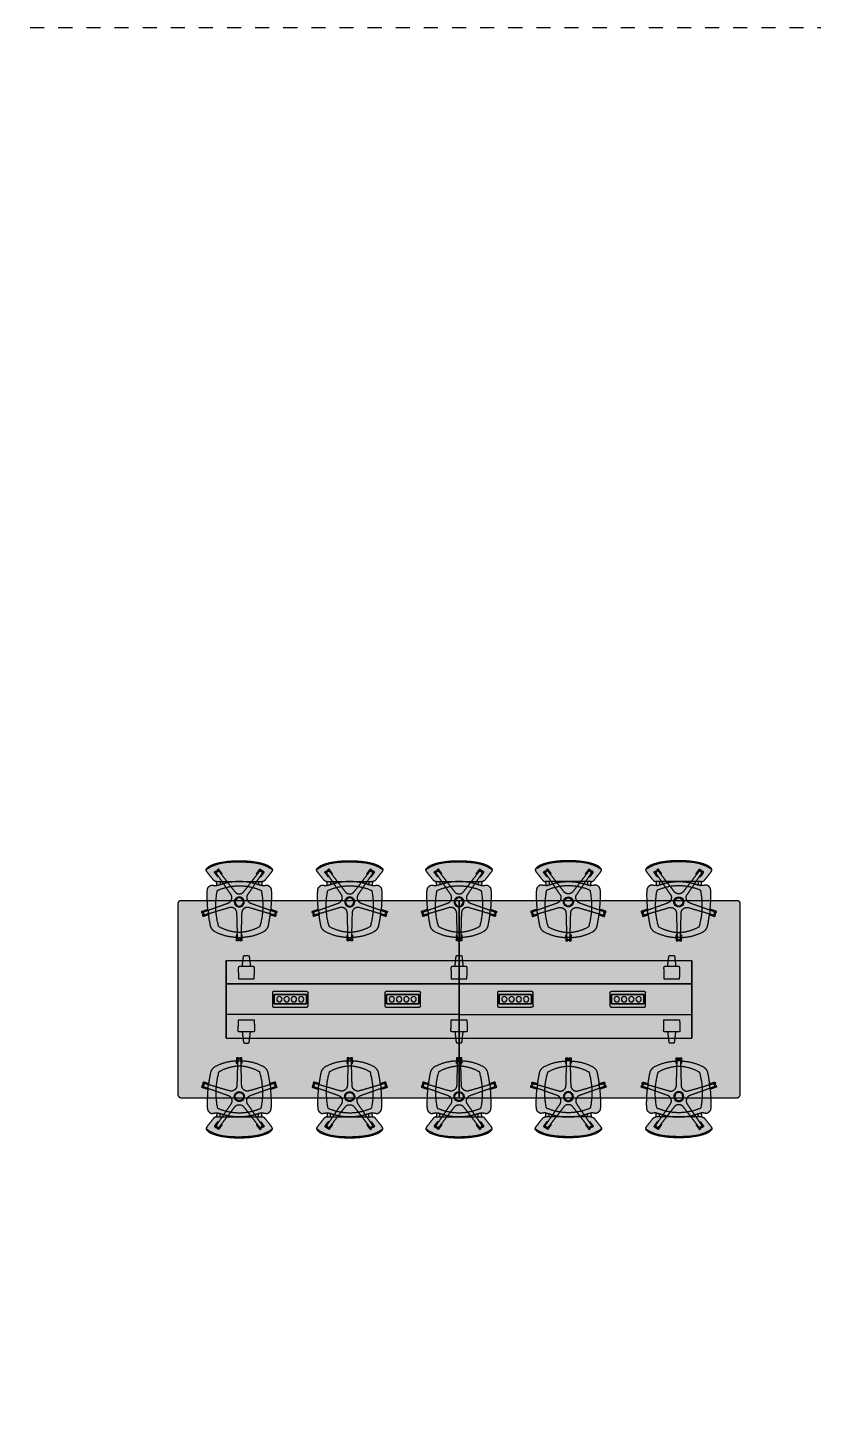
# Model space of a CAD drawing. Header units: metres. Extents: x -17 to 580, y -130 to 19.
# Drawn here: x 304.27 to 309.85, y -15.58 to -5.66 of the extents above; entities that cross this region are included whole.
import ezdxf

# ---------------------------------------------------------------- set-up
doc = ezdxf.new("R2010")
doc.units = ezdxf.units.M
for name, pattern in [('Dash Line_3', [0.002905, 0.001937, -0.000968375]), ('Style Black Lines_2', [0]), ('Style Grey Lines', [0])]:
    doc.linetypes.add(name, pattern=pattern)
for name, color, linetype, true_color in [('Furniture', 7, 'Continuous', 0x7a8bf7), ('Imported blocks', 7, 'Continuous', 0x7a8bf7), ('Page Layout', 7, 'Continuous', 0xe0e0e0)]:
    doc.layers.add(name, color=color, linetype=linetype, true_color=true_color)

# ---------------------------------------------------------------- blocks, each defined once
blk = doc.blocks.new('Aeron')
at = {"layer": 'Imported blocks', "transparency": 33554483}
h = blk.add_hatch(color=256, dxfattribs=at)
edge = h.paths.add_edge_path(flags=0)
edge.add_spline(control_points=[(0.3572, 0.0933), (0.3572, 0.0816), (0.3572, 0.07)], knot_values=[0, 0, 0, 1, 1, 1], degree=2, periodic=0)
edge.add_spline(control_points=[(0.3572, 0.07), (0.3502, 0.07), (0.3432, 0.07)], knot_values=[0, 0, 0, 1, 1, 1], degree=2, periodic=0)
edge.add_spline(control_points=[(0.3432, 0.07), (0.3432, 0.0725), (0.3432, 0.075)], knot_values=[0, 0, 0, 1, 1, 1], degree=2, periodic=0)
edge.add_spline(control_points=[(0.3432, 0.075), (0.3382, 0.075), (0.3332, 0.075)], knot_values=[0, 0, 0, 1, 1, 1], degree=2, periodic=0)
edge.add_spline(control_points=[(0.3332, 0.075), (0.3332, 0.0725), (0.3332, 0.07)], knot_values=[0, 0, 0, 1, 1, 1], degree=2, periodic=0)
edge.add_spline(control_points=[(0.3332, 0.07), (0.3262, 0.07), (0.3192, 0.07)], knot_values=[0, 0, 0, 1, 1, 1], degree=2, periodic=0)
edge.add_spline(control_points=[(0.3192, 0.07), (0.3192, 0.0816), (0.3192, 0.0933)], knot_values=[0, 0, 0, 1, 1, 1], degree=2, periodic=0)
edge.add_spline(control_points=[(0.3192, 0.0933), (0.2384, 0.0965), (0.1662, 0.1332)], knot_values=[0, 0, 0, 1, 1, 1], degree=2, periodic=0)
edge.add_spline(control_points=[(0.1662, 0.1332), (0.142, 0.147), (0.134, 0.1736)], knot_values=[0, 0, 0, 1, 1, 1], degree=2, periodic=0)
edge.add_spline(control_points=[(0.134, 0.1736), (0.1257, 0.2141), (0.12, 0.2549)], knot_values=[0, 0, 0, 1, 1, 1], degree=2, periodic=0)
edge.add_spline(control_points=[(0.12, 0.2549), (0.1008, 0.2487), (0.0817, 0.2425)], knot_values=[0, 0, 0, 1, 1, 1], degree=2, periodic=0)
edge.add_spline(control_points=[(0.0817, 0.2425), (0.0796, 0.2492), (0.0774, 0.2559)], knot_values=[0, 0, 0, 1, 1, 1], degree=2, periodic=0)
edge.add_spline(control_points=[(0.0774, 0.2559), (0.0798, 0.2566), (0.0822, 0.2574)], knot_values=[0, 0, 0, 1, 1, 1], degree=2, periodic=0)
edge.add_spline(control_points=[(0.0822, 0.2574), (0.0806, 0.2622), (0.0791, 0.2669)], knot_values=[0, 0, 0, 1, 1, 1], degree=2, periodic=0)
edge.add_spline(control_points=[(0.0791, 0.2669), (0.0767, 0.2661), (0.0743, 0.2654)], knot_values=[0, 0, 0, 1, 1, 1], degree=2, periodic=0)
edge.add_spline(control_points=[(0.0743, 0.2654), (0.0722, 0.272), (0.07, 0.2787)], knot_values=[0, 0, 0, 1, 1, 1], degree=2, periodic=0)
edge.add_spline(control_points=[(0.07, 0.2787), (0.09, 0.2852), (0.1099, 0.2917)], knot_values=[0, 0, 0, 1, 1, 1], degree=2, periodic=0)
edge.add_spline(control_points=[(0.1099, 0.2917), (0.1109, 0.2886), (0.1119, 0.2856)], knot_values=[0, 0, 0, 1, 1, 1], degree=2, periodic=0)
edge.add_spline(control_points=[(0.1119, 0.2856), (0.1139, 0.2863), (0.1158, 0.287)], knot_values=[0, 0, 0, 1, 1, 1], degree=2, periodic=0)
edge.add_spline(control_points=[(0.1158, 0.287), (0.115, 0.2941), (0.1142, 0.3013)], knot_values=[0, 0, 0, 1, 1, 1], degree=2, periodic=0)
edge.add_spline(control_points=[(0.1142, 0.3013), (0.1044, 0.422), (0.1153, 0.4465)], knot_values=[0, 0, 0, 1, 1, 1], degree=2, periodic=0)
edge.add_spline(control_points=[(0.1153, 0.4465), (0.1236, 0.458), (0.1362, 0.4644)], knot_values=[0, 0, 0, 1, 1, 1], degree=2, periodic=0)
edge.add_spline(control_points=[(0.1362, 0.4644), (0.1415, 0.467), (0.1471, 0.4655)], knot_values=[0, 0, 0, 1, 1, 1], degree=2, periodic=0)
edge.add_spline(control_points=[(0.1471, 0.4655), (0.1581, 0.4632), (0.1692, 0.462)], knot_values=[0, 0, 0, 1, 1, 1], degree=2, periodic=0)
edge.add_spline(control_points=[(0.1692, 0.462), (0.1738, 0.462), (0.1788, 0.4626)], knot_values=[0, 0, 0, 1, 1, 1], degree=2, periodic=0)
edge.add_spline(control_points=[(0.1788, 0.4626), (0.1775, 0.4765), (0.1761, 0.4903)], knot_values=[0, 0, 0, 1, 1, 1], degree=2, periodic=0)
edge.add_spline(control_points=[(0.1761, 0.4903), (0.1633, 0.4914), (0.1548, 0.5009)], knot_values=[0, 0, 0, 1, 1, 1], degree=2, periodic=0)
edge.add_spline(control_points=[(0.1548, 0.5009), (0.1331, 0.5285), (0.1113, 0.5561)], knot_values=[0, 0, 0, 1, 1, 1], degree=2, periodic=0)
edge.add_spline(control_points=[(0.1113, 0.5561), (0.0982, 0.573), (0.1046, 0.581)], knot_values=[0, 0, 0, 1, 1, 1], degree=2, periodic=0)
edge.add_spline(control_points=[(0.1046, 0.581), (0.1172, 0.5955), (0.1339, 0.6049)], knot_values=[0, 0, 0, 1, 1, 1], degree=2, periodic=0)
edge.add_spline(control_points=[(0.1339, 0.6049), (0.2101, 0.6389), (0.3382, 0.6389)], knot_values=[0, 0, 0, 1, 1, 1], degree=2, periodic=0)
edge.add_spline(control_points=[(0.3382, 0.6389), (0.4664, 0.6389), (0.5425, 0.6049)], knot_values=[0, 0, 0, 1, 1, 1], degree=2, periodic=0)
edge.add_spline(control_points=[(0.5425, 0.6049), (0.5593, 0.5955), (0.5718, 0.581)], knot_values=[0, 0, 0, 1, 1, 1], degree=2, periodic=0)
edge.add_spline(control_points=[(0.5718, 0.581), (0.5782, 0.573), (0.5651, 0.5561)], knot_values=[0, 0, 0, 1, 1, 1], degree=2, periodic=0)
edge.add_spline(control_points=[(0.5651, 0.5561), (0.5434, 0.5285), (0.5216, 0.5009)], knot_values=[0, 0, 0, 1, 1, 1], degree=2, periodic=0)
edge.add_spline(control_points=[(0.5216, 0.5009), (0.5131, 0.4914), (0.5004, 0.4903)], knot_values=[0, 0, 0, 1, 1, 1], degree=2, periodic=0)
edge.add_spline(control_points=[(0.5004, 0.4903), (0.499, 0.4765), (0.4976, 0.4626)], knot_values=[0, 0, 0, 1, 1, 1], degree=2, periodic=0)
edge.add_spline(control_points=[(0.4976, 0.4626), (0.5026, 0.462), (0.5072, 0.462)], knot_values=[0, 0, 0, 1, 1, 1], degree=2, periodic=0)
edge.add_spline(control_points=[(0.5072, 0.462), (0.5184, 0.4632), (0.5293, 0.4655)], knot_values=[0, 0, 0, 1, 1, 1], degree=2, periodic=0)
edge.add_spline(control_points=[(0.5293, 0.4655), (0.535, 0.467), (0.5402, 0.4644)], knot_values=[0, 0, 0, 1, 1, 1], degree=2, periodic=0)
edge.add_spline(control_points=[(0.5402, 0.4644), (0.5529, 0.458), (0.5611, 0.4465)], knot_values=[0, 0, 0, 1, 1, 1], degree=2, periodic=0)
edge.add_spline(control_points=[(0.5611, 0.4465), (0.5721, 0.422), (0.5622, 0.3013)], knot_values=[0, 0, 0, 1, 1, 1], degree=2, periodic=0)
edge.add_spline(control_points=[(0.5622, 0.3013), (0.5614, 0.2941), (0.5606, 0.287)], knot_values=[0, 0, 0, 1, 1, 1], degree=2, periodic=0)
edge.add_spline(control_points=[(0.5606, 0.287), (0.5626, 0.2863), (0.5645, 0.2856)], knot_values=[0, 0, 0, 1, 1, 1], degree=2, periodic=0)
edge.add_spline(control_points=[(0.5645, 0.2856), (0.5655, 0.2886), (0.5665, 0.2917)], knot_values=[0, 0, 0, 1, 1, 1], degree=2, periodic=0)
edge.add_spline(control_points=[(0.5665, 0.2917), (0.5865, 0.2852), (0.6064, 0.2787)], knot_values=[0, 0, 0, 1, 1, 1], degree=2, periodic=0)
edge.add_spline(control_points=[(0.6064, 0.2787), (0.6043, 0.272), (0.6021, 0.2654)], knot_values=[0, 0, 0, 1, 1, 1], degree=2, periodic=0)
edge.add_spline(control_points=[(0.6021, 0.2654), (0.5997, 0.2661), (0.5974, 0.2669)], knot_values=[0, 0, 0, 1, 1, 1], degree=2, periodic=0)
edge.add_spline(control_points=[(0.5974, 0.2669), (0.5958, 0.2622), (0.5943, 0.2574)], knot_values=[0, 0, 0, 1, 1, 1], degree=2, periodic=0)
edge.add_spline(control_points=[(0.5943, 0.2574), (0.5966, 0.2566), (0.599, 0.2559)], knot_values=[0, 0, 0, 1, 1, 1], degree=2, periodic=0)
edge.add_spline(control_points=[(0.599, 0.2559), (0.5969, 0.2492), (0.5947, 0.2425)], knot_values=[0, 0, 0, 1, 1, 1], degree=2, periodic=0)
edge.add_spline(control_points=[(0.5947, 0.2425), (0.5756, 0.2487), (0.5565, 0.2549)], knot_values=[0, 0, 0, 1, 1, 1], degree=2, periodic=0)
edge.add_spline(control_points=[(0.5565, 0.2549), (0.5507, 0.2141), (0.5424, 0.1736)], knot_values=[0, 0, 0, 1, 1, 1], degree=2, periodic=0)
edge.add_spline(control_points=[(0.5424, 0.1736), (0.5344, 0.147), (0.5103, 0.1332)], knot_values=[0, 0, 0, 1, 1, 1], degree=2, periodic=0)
edge.add_spline(control_points=[(0.5103, 0.1332), (0.4381, 0.0965), (0.3572, 0.0933)], knot_values=[0, 0, 0, 1, 1, 1], degree=2, periodic=0)
at = {"layer": 'Imported blocks', "linetype": 'Style Black Lines_2'}
for points in [[(0.2013, 0.4903), (0.2013, 0.4675)], [(0.4751, 0.4903), (0.4751, 0.4675)]]:
    blk.add_lwpolyline(points, dxfattribs=at)
at = {"layer": 'Imported blocks'}
for points, degree in [([(0.1029, 0.5753), (0.1682, 0.6207), (0.2505, 0.6277)], 2), ([(0.1046, 0.581), (0.1172, 0.5955), (0.1339, 0.6049)], 2), ([(0.1339, 0.6049), (0.2101, 0.6389), (0.3382, 0.6389)], 2), ([(0.2505, 0.6277), (0.3382, 0.6351), (0.4287, 0.6265)], 2), ([(0.3382, 0.6389), (0.4664, 0.6389), (0.5425, 0.6049)], 2), ([(0.4287, 0.6265), (0.5135, 0.6185), (0.5736, 0.5753)], 2), ([(0.5425, 0.6049), (0.5593, 0.5955), (0.5718, 0.581)], 2), ([(0.1113, 0.5561), (0.0982, 0.573), (0.1046, 0.581)], 2), ([(0.1548, 0.5009), (0.1331, 0.5285), (0.1113, 0.5561)], 2), ([(0.1761, 0.4903), (0.1633, 0.4914), (0.1548, 0.5009)], 2), ([(0.1607, 0.5578), (0.1664, 0.562), (0.172, 0.5661)], 2), ([(0.1854, 0.5239), (0.1731, 0.5409), (0.1607, 0.5578)], 2), ([(0.1944, 0.5761), (0.179, 0.565), (0.1636, 0.5538)], 2), ([(0.1636, 0.5538), (0.1731, 0.5409), (0.1825, 0.5279)], 2), ([(0.172, 0.5661), (0.1735, 0.5641), (0.175, 0.562)], 2), ([(0.1784, 0.5454), (0.1718, 0.555), (0.1813, 0.5618)], 2), ([(0.216, 0.4905), (0.1972, 0.5179), (0.1784, 0.5454)], 2), ([(0.1914, 0.5802), (0.1858, 0.5761), (0.1801, 0.572)], 2), ([(0.1801, 0.572), (0.1816, 0.5699), (0.1831, 0.5679)], 2), ([(0.1813, 0.5618), (0.1907, 0.5687), (0.1978, 0.5595)], 2), ([(0.1825, 0.5279), (0.1851, 0.5298), (0.1877, 0.5318)], 2), ([(0.1906, 0.5276), (0.188, 0.5257), (0.1854, 0.5239)], 2), ([(0.2161, 0.5462), (0.2038, 0.5632), (0.1914, 0.5802)], 2), ([(0.2132, 0.5502), (0.2038, 0.5632), (0.1944, 0.5761)], 2), ([(0.1978, 0.5595), (0.2244, 0.525), (0.2509, 0.4906)], 2), ([(0.2079, 0.5464), (0.2106, 0.5483), (0.2132, 0.5502)], 2), ([(0.211, 0.5424), (0.2135, 0.5443), (0.2161, 0.5462)], 2), ([(0.4256, 0.4906), (0.4521, 0.525), (0.4786, 0.5595)], 2), ([(0.4603, 0.5462), (0.4726, 0.5632), (0.485, 0.5802)], 2), ([(0.4655, 0.5424), (0.4629, 0.5443), (0.4603, 0.5462)], 2), ([(0.498, 0.5454), (0.4792, 0.5179), (0.4604, 0.4905)], 2), ([(0.482, 0.5761), (0.4726, 0.5632), (0.4632, 0.5502)], 2), ([(0.4632, 0.5502), (0.4659, 0.5483), (0.4685, 0.5464)], 2), ([(0.4786, 0.5595), (0.4857, 0.5687), (0.4951, 0.5618)], 2), ([(0.5128, 0.5538), (0.4974, 0.565), (0.482, 0.5761)], 2), ([(0.485, 0.5802), (0.4906, 0.5761), (0.4963, 0.572)], 2), ([(0.4859, 0.5276), (0.4885, 0.5257), (0.491, 0.5239)], 2), ([(0.4887, 0.5318), (0.4913, 0.5298), (0.494, 0.5279)], 2), ([(0.491, 0.5239), (0.5034, 0.5409), (0.5157, 0.5578)], 2), ([(0.4963, 0.572), (0.4948, 0.5699), (0.4934, 0.5679)], 2), ([(0.494, 0.5279), (0.5034, 0.5409), (0.5128, 0.5538)], 2), ([(0.4951, 0.5618), (0.5046, 0.555), (0.498, 0.5454)], 2), ([(0.5216, 0.5009), (0.5131, 0.4914), (0.5004, 0.4903)], 2), ([(0.5044, 0.5661), (0.5029, 0.5641), (0.5015, 0.562)], 2), ([(0.5157, 0.5578), (0.5101, 0.562), (0.5044, 0.5661)], 2), ([(0.5651, 0.5561), (0.5434, 0.5285), (0.5216, 0.5009)], 2), ([(0.5718, 0.581), (0.5782, 0.573), (0.5651, 0.5561)], 2), ([(0.1142, 0.3013), (0.1044, 0.422), (0.1153, 0.4465)], 2), ([(0.1153, 0.4465), (0.1236, 0.458), (0.1362, 0.4644)], 2), ([(0.1362, 0.4644), (0.1415, 0.467), (0.1471, 0.4655)], 2), ([(0.1471, 0.4655), (0.1581, 0.4632), (0.1692, 0.462)], 2), ([(0.1692, 0.462), (0.1738, 0.462), (0.1788, 0.4626)], 2), ([(0.1911, 0.175), (0.1568, 0.2977), (0.1812, 0.4228)], 2), ([(0.1761, 0.4903), (0.2571, 0.4906), (0.3382, 0.491)], 2), ([(0.1788, 0.4626), (0.1775, 0.4765), (0.1761, 0.4903)], 2), ([(0.2086, 0.4698), (0.1924, 0.4643), (0.1788, 0.4626)], 2), ([(0.1812, 0.4228), (0.1822, 0.428), (0.1871, 0.4301)], 2), ([(0.1871, 0.4301), (0.2596, 0.4604), (0.3382, 0.4607)], 2), ([(0.2265, 0.4751), (0.2176, 0.4724), (0.2086, 0.4698)], 2), ([(0.2265, 0.4751), (0.2213, 0.4828), (0.216, 0.4905)], 2), ([(0.2505, 0.4823), (0.2385, 0.4787), (0.2265, 0.4751)], 2), ([(0.2781, 0.3998), (0.2523, 0.4375), (0.2265, 0.4751)], 2), ([(0.3382, 0.4908), (0.294, 0.4906), (0.2505, 0.4823)], 2), ([(0.2509, 0.4906), (0.2537, 0.487), (0.2564, 0.4834)], 2), ([(0.2564, 0.4834), (0.281, 0.4516), (0.3055, 0.4197)], 2), ([(0.2832, 0.3637), (0.2895, 0.383), (0.2781, 0.3998)], 2), ([(0.3055, 0.4197), (0.3179, 0.4036), (0.3382, 0.4036)], 2), ([(0.3382, 0.491), (0.4193, 0.4906), (0.5004, 0.4903)], 2), ([(0.4259, 0.4823), (0.3825, 0.4906), (0.3382, 0.4908)], 2), ([(0.3382, 0.4607), (0.4168, 0.4604), (0.4893, 0.4301)], 2), ([(0.3382, 0.4036), (0.3585, 0.4036), (0.3709, 0.4197)], 2), ([(0.3709, 0.4197), (0.3955, 0.4516), (0.42, 0.4834)], 2), ([(0.3984, 0.3998), (0.3869, 0.383), (0.3932, 0.3637)], 2), ([(0.4499, 0.4751), (0.4241, 0.4374), (0.3984, 0.3998)], 2), ([(0.42, 0.4834), (0.4228, 0.487), (0.4256, 0.4906)], 2), ([(0.4499, 0.4751), (0.4379, 0.4787), (0.4259, 0.4823)], 2), ([(0.4604, 0.4905), (0.4552, 0.4828), (0.4499, 0.4751)], 2), ([(0.4678, 0.4698), (0.4589, 0.4724), (0.4499, 0.4751)], 2), ([(0.4976, 0.4626), (0.484, 0.4643), (0.4678, 0.4698)], 2), ([(0.4953, 0.4228), (0.5197, 0.2977), (0.4854, 0.175)], 2), ([(0.4893, 0.4301), (0.4942, 0.428), (0.4953, 0.4228)], 2), ([(0.5004, 0.4903), (0.499, 0.4765), (0.4976, 0.4626)], 2), ([(0.4976, 0.4626), (0.5026, 0.462), (0.5072, 0.462)], 2), ([(0.5072, 0.462), (0.5184, 0.4632), (0.5293, 0.4655)], 2), ([(0.5293, 0.4655), (0.535, 0.467), (0.5402, 0.4644)], 2), ([(0.5402, 0.4644), (0.5529, 0.458), (0.5611, 0.4465)], 2), ([(0.5611, 0.4465), (0.5721, 0.422), (0.5622, 0.3013)], 2), ([(0.1158, 0.287), (0.115, 0.2941), (0.1142, 0.3013)], 2), ([(0.1158, 0.287), (0.1868, 0.3123), (0.2578, 0.3376)], 2), ([(0.2683, 0.3053), (0.1937, 0.2834), (0.1191, 0.2614)], 2), ([(0.2578, 0.3376), (0.277, 0.3444), (0.2832, 0.3637)], 2), ([(0.3042, 0.2991), (0.2878, 0.311), (0.2683, 0.3053)], 2), ([(0.3205, 0.3766), (0.3093, 0.3702), (0.3027, 0.3588), (0.3027, 0.3458)], 3), ([(0.3027, 0.3458), (0.3027, 0.3329), (0.3093, 0.3215), (0.3205, 0.3151)], 3), ([(0.3213, 0.2668), (0.3207, 0.2871), (0.3042, 0.2991)], 2), ([(0.3382, 0.3748), (0.3215, 0.3748), (0.3093, 0.3625), (0.3093, 0.3458)], 3), ([(0.3093, 0.3458), (0.3093, 0.3292), (0.3215, 0.3169), (0.3382, 0.3169)], 3), ([(0.356, 0.3766), (0.3448, 0.3831), (0.3317, 0.3831), (0.3205, 0.3766)], 3), ([(0.3205, 0.3151), (0.3317, 0.3086), (0.3448, 0.3086), (0.356, 0.3151)], 3), ([(0.3671, 0.3458), (0.3671, 0.3625), (0.3549, 0.3748), (0.3382, 0.3748)], 3), ([(0.3382, 0.3169), (0.3549, 0.3169), (0.3671, 0.3292), (0.3671, 0.3458)], 3), ([(0.3722, 0.2991), (0.3557, 0.2871), (0.3552, 0.2668)], 2), ([(0.3737, 0.3458), (0.3737, 0.3588), (0.3672, 0.3702), (0.356, 0.3766)], 3), ([(0.356, 0.3151), (0.3672, 0.3215), (0.3737, 0.3329), (0.3737, 0.3458)], 3), ([(0.4081, 0.3053), (0.3886, 0.311), (0.3722, 0.2991)], 2), ([(0.3932, 0.3637), (0.3995, 0.3444), (0.4186, 0.3376)], 2), ([(0.5574, 0.2614), (0.4828, 0.2834), (0.4081, 0.3053)], 2), ([(0.4186, 0.3376), (0.4896, 0.3123), (0.5606, 0.287)], 2), ([(0.5622, 0.3013), (0.5614, 0.2941), (0.5606, 0.287)], 2), ([(0.07, 0.2787), (0.09, 0.2852), (0.1099, 0.2917)], 2), ([(0.0743, 0.2654), (0.0722, 0.272), (0.07, 0.2787)], 2), ([(0.0791, 0.2669), (0.0767, 0.2661), (0.0743, 0.2654)], 2), ([(0.0748, 0.2802), (0.0769, 0.2736), (0.0791, 0.2669)], 2), ([(0.0774, 0.2559), (0.0798, 0.2566), (0.0822, 0.2574)], 2), ([(0.0817, 0.2425), (0.0796, 0.2492), (0.0774, 0.2559)], 2), ([(0.0822, 0.2574), (0.0806, 0.2622), (0.0791, 0.2669)], 2), ([(0.12, 0.2549), (0.1008, 0.2487), (0.0817, 0.2425)], 2), ([(0.0822, 0.2574), (0.0843, 0.2507), (0.0865, 0.2441)], 2), ([(0.0843, 0.2633), (0.0807, 0.2744), (0.0917, 0.2784)], 2), ([(0.0991, 0.2555), (0.0879, 0.2522), (0.0843, 0.2633)], 2), ([(0.0917, 0.2784), (0.1018, 0.282), (0.1119, 0.2856)], 2), ([(0.1191, 0.2614), (0.1091, 0.2585), (0.0991, 0.2555)], 2), ([(0.1072, 0.2839), (0.1062, 0.287), (0.1052, 0.2901)], 2), ([(0.1099, 0.2917), (0.1109, 0.2886), (0.1119, 0.2856)], 2), ([(0.1119, 0.2856), (0.1139, 0.2863), (0.1158, 0.287)], 2), ([(0.1169, 0.254), (0.1159, 0.2571), (0.1149, 0.2602)], 2), ([(0.1158, 0.287), (0.1173, 0.2742), (0.1191, 0.2614)], 2), ([(0.1191, 0.2614), (0.1195, 0.2582), (0.12, 0.2549)], 2), ([(0.1197, 0.2616), (0.1207, 0.2586), (0.1217, 0.2555)], 2), ([(0.1217, 0.2555), (0.1208, 0.2552), (0.12, 0.2549)], 2), ([(0.134, 0.1736), (0.1257, 0.2141), (0.12, 0.2549)], 2), ([(0.3262, 0.093), (0.3237, 0.1799), (0.3213, 0.2668)], 2), ([(0.3552, 0.2668), (0.3527, 0.1799), (0.3503, 0.093)], 2), ([(0.5565, 0.2549), (0.5507, 0.2141), (0.5424, 0.1736)], 2), ([(0.5567, 0.2616), (0.5557, 0.2586), (0.5547, 0.2555)], 2), ([(0.5547, 0.2555), (0.5556, 0.2552), (0.5565, 0.2549)], 2), ([(0.5565, 0.2549), (0.5569, 0.2582), (0.5574, 0.2614)], 2), ([(0.5947, 0.2425), (0.5756, 0.2487), (0.5565, 0.2549)], 2), ([(0.5574, 0.2614), (0.5591, 0.2742), (0.5606, 0.287)], 2), ([(0.5773, 0.2555), (0.5674, 0.2585), (0.5574, 0.2614)], 2), ([(0.5615, 0.2602), (0.5605, 0.2571), (0.5595, 0.254)], 2), ([(0.5606, 0.287), (0.5626, 0.2863), (0.5645, 0.2856)], 2), ([(0.5645, 0.2856), (0.5655, 0.2886), (0.5665, 0.2917)], 2), ([(0.5645, 0.2856), (0.5746, 0.282), (0.5848, 0.2784)], 2), ([(0.5665, 0.2917), (0.5865, 0.2852), (0.6064, 0.2787)], 2), ([(0.5712, 0.2901), (0.5702, 0.287), (0.5692, 0.2839)], 2), ([(0.5921, 0.2633), (0.5885, 0.2522), (0.5773, 0.2555)], 2), ([(0.5848, 0.2784), (0.5957, 0.2744), (0.5921, 0.2633)], 2), ([(0.5899, 0.2441), (0.5921, 0.2507), (0.5943, 0.2574)], 2), ([(0.5974, 0.2669), (0.5958, 0.2622), (0.5943, 0.2574)], 2), ([(0.5943, 0.2574), (0.5966, 0.2566), (0.599, 0.2559)], 2), ([(0.599, 0.2559), (0.5969, 0.2492), (0.5947, 0.2425)], 2), ([(0.5974, 0.2669), (0.5995, 0.2736), (0.6017, 0.2802)], 2), ([(0.6021, 0.2654), (0.5997, 0.2661), (0.5974, 0.2669)], 2), ([(0.6064, 0.2787), (0.6043, 0.272), (0.6021, 0.2654)], 2), ([(0.1662, 0.1332), (0.142, 0.147), (0.134, 0.1736)], 2), ([(0.3192, 0.0933), (0.2384, 0.0965), (0.1662, 0.1332)], 2), ([(0.1959, 0.1689), (0.1922, 0.171), (0.1911, 0.175)], 2), ([(0.3382, 0.1292), (0.2623, 0.1322), (0.1959, 0.1689)], 2), ([(0.3256, 0.112), (0.3224, 0.112), (0.3192, 0.112)], 2), ([(0.3192, 0.112), (0.3192, 0.1026), (0.3192, 0.0933)], 2), ([(0.3192, 0.0933), (0.3192, 0.1001), (0.3192, 0.107)], 2), ([(0.3192, 0.107), (0.3225, 0.107), (0.3258, 0.107)], 2), ([(0.4806, 0.1689), (0.4141, 0.1322), (0.3382, 0.1292)], 2), ([(0.3572, 0.107), (0.3539, 0.107), (0.3507, 0.107)], 2), ([(0.3508, 0.112), (0.354, 0.112), (0.3572, 0.112)], 2), ([(0.5103, 0.1332), (0.4381, 0.0965), (0.3572, 0.0933)], 2), ([(0.3572, 0.112), (0.3572, 0.1026), (0.3572, 0.0933)], 2), ([(0.3572, 0.0933), (0.3572, 0.1001), (0.3572, 0.107)], 2), ([(0.4854, 0.175), (0.4842, 0.171), (0.4806, 0.1689)], 2), ([(0.5424, 0.1736), (0.5344, 0.147), (0.5103, 0.1332)], 2), ([(0.3192, 0.07), (0.3192, 0.0816), (0.3192, 0.0933)], 2), ([(0.3192, 0.0933), (0.3227, 0.0931), (0.3262, 0.093)], 2), ([(0.3192, 0.075), (0.3262, 0.075), (0.3332, 0.075)], 2), ([(0.3332, 0.07), (0.3262, 0.07), (0.3192, 0.07)], 2), ([(0.3262, 0.093), (0.3322, 0.0929), (0.3382, 0.093)], 2), ([(0.3262, 0.0905), (0.3262, 0.0918), (0.3262, 0.093)], 2), ([(0.3382, 0.0789), (0.3266, 0.0789), (0.3262, 0.0905)], 2), ([(0.3432, 0.075), (0.3382, 0.075), (0.3332, 0.075)], 2), ([(0.3332, 0.075), (0.3332, 0.0725), (0.3332, 0.07)], 2), ([(0.3382, 0.093), (0.3443, 0.0929), (0.3503, 0.093)], 2), ([(0.3502, 0.0905), (0.3499, 0.0789), (0.3382, 0.0789)], 2), ([(0.3432, 0.07), (0.3432, 0.0725), (0.3432, 0.075)], 2), ([(0.3432, 0.075), (0.3502, 0.075), (0.3572, 0.075)], 2), ([(0.3572, 0.07), (0.3502, 0.07), (0.3432, 0.07)], 2), ([(0.3503, 0.093), (0.3502, 0.0918), (0.3502, 0.0905)], 2), ([(0.3503, 0.093), (0.3538, 0.0931), (0.3572, 0.0933)], 2), ([(0.3572, 0.0933), (0.3572, 0.0816), (0.3572, 0.07)], 2)]:
    blk.add_open_spline(points, degree=degree, dxfattribs=at)
blk = doc.blocks.new('Joyn conference III')
at = {"layer": 'Imported blocks', "transparency": 33554483}
h = blk.add_hatch(color=256, dxfattribs=at)
edge = h.paths.add_edge_path(flags=0)
edge.add_spline(control_points=[(0.145, 1.52), (0.12, 1.52), (0.12, 1.495)], knot_values=[0, 0, 0, 1, 1, 1], degree=2, periodic=0)
edge.add_spline(control_points=[(0.12, 1.495), (0.12, 0.82), (0.12, 0.145)], knot_values=[0, 0, 0, 1, 1, 1], degree=2, periodic=0)
edge.add_spline(control_points=[(0.12, 0.145), (0.12, 0.1346), (0.1273, 0.1273)], knot_values=[0, 0, 0, 1, 1, 1], degree=2, periodic=0)
edge.add_spline(control_points=[(0.1273, 0.1273), (0.1346, 0.12), (0.145, 0.12)], knot_values=[0, 0, 0, 1, 1, 1], degree=2, periodic=0)
edge.add_spline(control_points=[(0.145, 0.12), (1.1325, 0.12), (2.12, 0.12)], knot_values=[0, 0, 0, 1, 1, 1], degree=2, periodic=0)
edge.add_spline(control_points=[(2.12, 0.12), (3.1075, 0.12), (4.095, 0.12)], knot_values=[0, 0, 0, 1, 1, 1], degree=2, periodic=0)
edge.add_spline(control_points=[(4.095, 0.12), (4.1054, 0.12), (4.1127, 0.1273)], knot_values=[0, 0, 0, 1, 1, 1], degree=2, periodic=0)
edge.add_spline(control_points=[(4.1127, 0.1273), (4.12, 0.1346), (4.12, 0.145)], knot_values=[0, 0, 0, 1, 1, 1], degree=2, periodic=0)
edge.add_spline(control_points=[(4.12, 0.145), (4.12, 0.82), (4.12, 1.495)], knot_values=[0, 0, 0, 1, 1, 1], degree=2, periodic=0)
edge.add_spline(control_points=[(4.12, 1.495), (4.12, 1.52), (4.095, 1.52)], knot_values=[0, 0, 0, 1, 1, 1], degree=2, periodic=0)
edge.add_spline(control_points=[(4.095, 1.52), (3.1075, 1.52), (2.12, 1.52)], knot_values=[0, 0, 0, 1, 1, 1], degree=2, periodic=0)
edge.add_spline(control_points=[(2.12, 1.52), (1.1325, 1.52), (0.145, 1.52)], knot_values=[0, 0, 0, 1, 1, 1], degree=2, periodic=0)
at = {"layer": 'Imported blocks', "linetype": 'Style Black Lines_2'}
for points in [[(2.12, 0.12), (2.12, 1.52)], [(2.12, 1.52), (2.12, 0.12)]]:
    blk.add_lwpolyline(points, dxfattribs=at)
at = {"layer": 'Imported blocks', "linetype": 'Style Grey Lines'}
for points in [[(0.7934, 0.8672), (0.7934, 0.7729)], [(1.0382, 0.8752), (0.8014, 0.8752)], [(0.8044, 0.8529), (1.0352, 0.8529)], [(0.8044, 0.8529), (0.8044, 0.7872)], [(0.8044, 0.7872), (0.8044, 0.8529)], [(1.0352, 0.8529), (0.8044, 0.8529)], [(1.0352, 0.8529), (1.0352, 0.7872)], [(1.0352, 0.7872), (1.0352, 0.8529)], [(1.0462, 0.7729), (1.0462, 0.8672)], [(1.5934, 0.8672), (1.5934, 0.7729)], [(1.8382, 0.8752), (1.6014, 0.8752)], [(1.6044, 0.8529), (1.8352, 0.8529)], [(1.6044, 0.7872), (1.6044, 0.8529)], [(1.8352, 0.8529), (1.6044, 0.8529)], [(1.6044, 0.8529), (1.6044, 0.7872)], [(1.8352, 0.8529), (1.8352, 0.7872)], [(1.8352, 0.7872), (1.8352, 0.8529)], [(1.8462, 0.7729), (1.8462, 0.8672)], [(2.3934, 0.8672), (2.3934, 0.7729)], [(2.6382, 0.8752), (2.4014, 0.8752)], [(2.4044, 0.7872), (2.4044, 0.8529)], [(2.4044, 0.8529), (2.6352, 0.8529)], [(2.6352, 0.8529), (2.4044, 0.8529)], [(2.4044, 0.8529), (2.4044, 0.7872)], [(2.6352, 0.8529), (2.6352, 0.7872)], [(2.6352, 0.7872), (2.6352, 0.8529)], [(2.6462, 0.7729), (2.6462, 0.8672)], [(3.1934, 0.8672), (3.1934, 0.7729)], [(3.4382, 0.8752), (3.2014, 0.8752)], [(3.4352, 0.8529), (3.2044, 0.8529)], [(3.2044, 0.7872), (3.2044, 0.8529)], [(3.2044, 0.8529), (3.2044, 0.7872)], [(3.2044, 0.8529), (3.4352, 0.8529)], [(3.4352, 0.7872), (3.4352, 0.8529)], [(3.4352, 0.8529), (3.4352, 0.7872)], [(3.4462, 0.7729), (3.4462, 0.8672)], [(0.8014, 0.7649), (1.0382, 0.7649)], [(0.8044, 0.7872), (1.0352, 0.7872)], [(1.0352, 0.7872), (0.8044, 0.7872)], [(1.6014, 0.7649), (1.8382, 0.7649)], [(1.8352, 0.7872), (1.6044, 0.7872)], [(1.6044, 0.7872), (1.8352, 0.7872)], [(2.4014, 0.7649), (2.6382, 0.7649)], [(2.4044, 0.7872), (2.6352, 0.7872)], [(2.6352, 0.7872), (2.4044, 0.7872)], [(3.2014, 0.7649), (3.4382, 0.7649)], [(3.4352, 0.7872), (3.2044, 0.7872)], [(3.2044, 0.7872), (3.4352, 0.7872)]]:
    blk.add_lwpolyline(points, dxfattribs=at)
at = {"layer": 'Imported blocks'}
for points, degree in [([(0.145, 1.52), (0.12, 1.52), (0.12, 1.495)], 2), ([(0.12, 1.495), (0.12, 0.82), (0.12, 0.145)], 2), ([(2.12, 1.52), (1.1325, 1.52), (0.145, 1.52)], 2), ([(4.095, 1.52), (3.1075, 1.52), (2.12, 1.52)], 2), ([(4.12, 1.495), (4.12, 1.52), (4.095, 1.52)], 2), ([(4.12, 0.145), (4.12, 0.82), (4.12, 1.495)], 2), ([(0.465, 0.9293), (0.465, 1.0125), (0.465, 1.0958)], 2), ([(0.465, 1.0958), (0.465, 1.0125), (0.465, 0.9293)], 2), ([(0.465, 1.0958), (2.12, 1.0958), (3.775, 1.0958)], 2), ([(0.5781, 1.0518), (0.5825, 1.0875), (0.5868, 1.1233)], 2), ([(0.5868, 1.1233), (0.5876, 1.1304), (0.5947, 1.1304)], 2), ([(0.5947, 1.1304), (0.6074, 1.1304), (0.6201, 1.1304)], 2), ([(0.6201, 1.1304), (0.6272, 1.1304), (0.628, 1.1233)], 2), ([(0.628, 1.1233), (0.6323, 1.0875), (0.6367, 1.0518)], 2), ([(2.0907, 1.052), (2.0951, 1.0878), (2.0994, 1.1236)], 2), ([(2.0994, 1.1236), (2.1002, 1.1307), (2.1073, 1.1307)], 2), ([(2.1073, 1.1307), (2.12, 1.1307), (2.1327, 1.1307)], 2), ([(2.12, 0.9293), (2.12, 1.0125), (2.12, 1.0958)], 2), ([(2.12, 1.0958), (2.12, 1.0125), (2.12, 0.9293)], 2), ([(2.12, 0.9293), (2.12, 1.0125), (2.12, 1.0958)], 2), ([(2.12, 1.0958), (2.12, 1.0125), (2.12, 0.9293)], 2), ([(2.1327, 1.1307), (2.1397, 1.1307), (2.1406, 1.1236)], 2), ([(2.1406, 1.1236), (2.1449, 1.0878), (2.1492, 1.052)], 2), ([(3.6033, 1.052), (3.6076, 1.0878), (3.612, 1.1236)], 2), ([(3.612, 1.1236), (3.6128, 1.1307), (3.6199, 1.1307)], 2), ([(3.6199, 1.1307), (3.6326, 1.1307), (3.6452, 1.1307)], 2), ([(3.6452, 1.1307), (3.6523, 1.1307), (3.6532, 1.1236)], 2), ([(3.6532, 1.1236), (3.6575, 1.0878), (3.6618, 1.052)], 2), ([(3.775, 0.9293), (3.775, 1.0125), (3.775, 1.0958)], 2), ([(3.775, 1.0958), (3.775, 1.0125), (3.775, 0.9293)], 2), ([(0.5522, 1.0494), (0.5499, 1.047), (0.5499, 1.0436)], 2), ([(0.5499, 1.0436), (0.5505, 1.0044), (0.5511, 0.9652)], 2), ([(0.5579, 1.0518), (0.5546, 1.0518), (0.5522, 1.0494)], 2), ([(0.6569, 1.0518), (0.6074, 1.0518), (0.5579, 1.0518)], 2), ([(0.6367, 1.0518), (0.6074, 1.0518), (0.5781, 1.0518)], 2), ([(0.6626, 1.0494), (0.6602, 1.0518), (0.6569, 1.0518)], 2), ([(0.6649, 1.0436), (0.6649, 1.047), (0.6626, 1.0494)], 2), ([(0.6637, 0.9652), (0.6643, 1.0044), (0.6649, 1.0436)], 2), ([(2.0648, 1.0497), (2.0625, 1.0473), (2.0625, 1.0439)], 2), ([(2.0625, 1.0439), (2.0631, 1.0047), (2.0637, 0.9654)], 2), ([(2.0705, 1.052), (2.0672, 1.052), (2.0648, 1.0497)], 2), ([(2.1695, 1.052), (2.12, 1.052), (2.0705, 1.052)], 2), ([(2.1492, 1.052), (2.12, 1.052), (2.0907, 1.052)], 2), ([(2.1752, 1.0497), (2.1728, 1.052), (2.1695, 1.052)], 2), ([(2.1775, 1.0439), (2.1775, 1.0473), (2.1752, 1.0497)], 2), ([(2.1762, 0.9654), (2.1769, 1.0047), (2.1775, 1.0439)], 2), ([(3.5774, 1.0496), (3.5751, 1.0473), (3.5751, 1.0439)], 2), ([(3.5751, 1.0439), (3.5757, 1.0047), (3.5763, 0.9654)], 2), ([(3.5831, 1.052), (3.5798, 1.052), (3.5774, 1.0496)], 2), ([(3.682, 1.052), (3.6326, 1.052), (3.5831, 1.052)], 2), ([(3.6618, 1.052), (3.6326, 1.052), (3.6033, 1.052)], 2), ([(3.6877, 1.0496), (3.6854, 1.052), (3.682, 1.052)], 2), ([(3.69, 1.0439), (3.6901, 1.0473), (3.6877, 1.0496)], 2), ([(3.6888, 0.9654), (3.6894, 1.0047), (3.69, 1.0439)], 2), ([(0.465, 0.7107), (0.465, 0.82), (0.465, 0.9293)], 2), ([(0.465, 0.9293), (0.465, 0.82), (0.465, 0.7107)], 2), ([(2.12, 0.9293), (1.2925, 0.9293), (0.465, 0.9293)], 2), ([(0.465, 0.9293), (1.2925, 0.9293), (2.12, 0.9293)], 2), ([(0.5511, 0.9652), (0.6074, 0.9652), (0.6637, 0.9652)], 2), ([(2.0637, 0.9654), (2.12, 0.9654), (2.1762, 0.9654)], 2), ([(2.12, 0.9293), (2.12, 0.82), (2.12, 0.7107)], 2), ([(2.12, 0.7107), (2.12, 0.82), (2.12, 0.9293)], 2), ([(2.12, 0.9293), (2.12, 0.82), (2.12, 0.7107)], 2), ([(2.12, 0.7107), (2.12, 0.82), (2.12, 0.9293)], 2), ([(3.775, 0.9293), (2.9475, 0.9293), (2.12, 0.9293)], 2), ([(2.12, 0.9293), (2.9475, 0.9293), (3.775, 0.9293)], 2), ([(3.5763, 0.9654), (3.6326, 0.9654), (3.6888, 0.9654)], 2), ([(3.775, 0.7107), (3.775, 0.82), (3.775, 0.9293)], 2), ([(3.775, 0.9293), (3.775, 0.82), (3.775, 0.7107)], 2), ([(0.7958, 0.8728), (0.7943, 0.8713), (0.7934, 0.8693), (0.7934, 0.8672)], 3), ([(0.8014, 0.8752), (0.7993, 0.8752), (0.7973, 0.8743), (0.7958, 0.8728)], 3), ([(0.8423, 0.839), (0.8313, 0.839), (0.8233, 0.831), (0.8233, 0.8201)], 3), ([(0.8233, 0.8201), (0.8233, 0.8091), (0.8313, 0.8011), (0.8423, 0.8011)], 3), ([(0.8612, 0.8201), (0.8612, 0.831), (0.8532, 0.839), (0.8423, 0.839)], 3), ([(0.8423, 0.8011), (0.8532, 0.8011), (0.8612, 0.8091), (0.8612, 0.8201)], 3), ([(0.8938, 0.839), (0.8828, 0.839), (0.8748, 0.831), (0.8748, 0.8201)], 3), ([(0.8748, 0.8201), (0.8748, 0.8091), (0.8828, 0.8011), (0.8938, 0.8011)], 3), ([(0.9127, 0.8201), (0.9127, 0.831), (0.9047, 0.839), (0.8938, 0.839)], 3), ([(0.8938, 0.8011), (0.9047, 0.8011), (0.9127, 0.8091), (0.9127, 0.8201)], 3), ([(0.9454, 0.839), (0.9345, 0.839), (0.9265, 0.831), (0.9265, 0.8201)], 3), ([(0.9265, 0.8201), (0.9265, 0.8091), (0.9345, 0.8011), (0.9454, 0.8011)], 3), ([(0.9644, 0.8201), (0.9644, 0.831), (0.9564, 0.839), (0.9454, 0.839)], 3), ([(0.9454, 0.8011), (0.9564, 0.8011), (0.9644, 0.8091), (0.9644, 0.8201)], 3), ([(0.9971, 0.839), (0.9862, 0.839), (0.9782, 0.831), (0.9782, 0.8201)], 3), ([(0.9782, 0.8201), (0.9782, 0.8091), (0.9862, 0.8011), (0.9971, 0.8011)], 3), ([(1.0161, 0.8201), (1.0161, 0.831), (1.0081, 0.839), (0.9971, 0.839)], 3), ([(0.9971, 0.8011), (1.0081, 0.8011), (1.0161, 0.8091), (1.0161, 0.8201)], 3), ([(1.0382, 0.8752), (1.0428, 0.8752), (1.0462, 0.8718), (1.0462, 0.8672)], 3), ([(1.5958, 0.8728), (1.5943, 0.8713), (1.5934, 0.8693), (1.5934, 0.8672)], 3), ([(1.6014, 0.8752), (1.5993, 0.8752), (1.5973, 0.8743), (1.5958, 0.8728)], 3), ([(1.6423, 0.839), (1.6313, 0.839), (1.6233, 0.831), (1.6233, 0.8201)], 3), ([(1.6233, 0.8201), (1.6233, 0.8091), (1.6313, 0.8011), (1.6423, 0.8011)], 3), ([(1.6612, 0.8201), (1.6612, 0.831), (1.6532, 0.839), (1.6423, 0.839)], 3), ([(1.6423, 0.8011), (1.6532, 0.8011), (1.6612, 0.8091), (1.6612, 0.8201)], 3), ([(1.6938, 0.839), (1.6828, 0.839), (1.6748, 0.831), (1.6748, 0.8201)], 3), ([(1.6748, 0.8201), (1.6748, 0.8091), (1.6828, 0.8011), (1.6938, 0.8011)], 3), ([(1.7127, 0.8201), (1.7127, 0.831), (1.7047, 0.839), (1.6938, 0.839)], 3), ([(1.6938, 0.8011), (1.7047, 0.8011), (1.7127, 0.8091), (1.7127, 0.8201)], 3), ([(1.7454, 0.839), (1.7345, 0.839), (1.7265, 0.831), (1.7265, 0.8201)], 3), ([(1.7265, 0.8201), (1.7265, 0.8091), (1.7345, 0.8011), (1.7454, 0.8011)], 3), ([(1.7644, 0.8201), (1.7644, 0.831), (1.7564, 0.839), (1.7454, 0.839)], 3), ([(1.7454, 0.8011), (1.7564, 0.8011), (1.7644, 0.8091), (1.7644, 0.8201)], 3), ([(1.7971, 0.839), (1.7862, 0.839), (1.7782, 0.831), (1.7782, 0.8201)], 3), ([(1.7782, 0.8201), (1.7782, 0.8091), (1.7862, 0.8011), (1.7971, 0.8011)], 3), ([(1.8161, 0.8201), (1.8161, 0.831), (1.8081, 0.839), (1.7971, 0.839)], 3), ([(1.7971, 0.8011), (1.8081, 0.8011), (1.8161, 0.8091), (1.8161, 0.8201)], 3), ([(1.8382, 0.8752), (1.8403, 0.8752), (1.8423, 0.8743), (1.8438, 0.8728)], 3), ([(1.8438, 0.8728), (1.8453, 0.8713), (1.8462, 0.8693), (1.8462, 0.8672)], 3), ([(2.3958, 0.8728), (2.3943, 0.8713), (2.3934, 0.8693), (2.3934, 0.8672)], 3), ([(2.4014, 0.8752), (2.3993, 0.8752), (2.3973, 0.8743), (2.3958, 0.8728)], 3), ([(2.4423, 0.839), (2.4313, 0.839), (2.4233, 0.831), (2.4233, 0.8201)], 3), ([(2.4233, 0.8201), (2.4233, 0.8091), (2.4313, 0.8011), (2.4423, 0.8011)], 3), ([(2.4612, 0.8201), (2.4612, 0.831), (2.4532, 0.839), (2.4423, 0.839)], 3), ([(2.4423, 0.8011), (2.4532, 0.8011), (2.4612, 0.8091), (2.4612, 0.8201)], 3), ([(2.4938, 0.839), (2.4828, 0.839), (2.4748, 0.831), (2.4748, 0.8201)], 3), ([(2.4748, 0.8201), (2.4748, 0.8091), (2.4828, 0.8011), (2.4938, 0.8011)], 3), ([(2.5127, 0.8201), (2.5127, 0.831), (2.5047, 0.839), (2.4938, 0.839)], 3), ([(2.4938, 0.8011), (2.5047, 0.8011), (2.5127, 0.8091), (2.5127, 0.8201)], 3), ([(2.5454, 0.839), (2.5345, 0.839), (2.5265, 0.831), (2.5265, 0.8201)], 3), ([(2.5265, 0.8201), (2.5265, 0.8091), (2.5345, 0.8011), (2.5454, 0.8011)], 3), ([(2.5644, 0.8201), (2.5644, 0.831), (2.5564, 0.839), (2.5454, 0.839)], 3), ([(2.5454, 0.8011), (2.5564, 0.8011), (2.5644, 0.8091), (2.5644, 0.8201)], 3), ([(2.5971, 0.839), (2.5862, 0.839), (2.5782, 0.831), (2.5782, 0.8201)], 3), ([(2.5782, 0.8201), (2.5782, 0.8091), (2.5862, 0.8011), (2.5971, 0.8011)], 3), ([(2.6161, 0.8201), (2.6161, 0.831), (2.6081, 0.839), (2.5971, 0.839)], 3), ([(2.5971, 0.8011), (2.6081, 0.8011), (2.6161, 0.8091), (2.6161, 0.8201)], 3), ([(2.6438, 0.8728), (2.6423, 0.8743), (2.6403, 0.8752), (2.6382, 0.8752)], 3), ([(2.6462, 0.8672), (2.6462, 0.8693), (2.6453, 0.8713), (2.6438, 0.8728)], 3), ([(3.1934, 0.8672), (3.1934, 0.8718), (3.1968, 0.8752), (3.2014, 0.8752)], 3), ([(3.2423, 0.839), (3.2313, 0.839), (3.2233, 0.831), (3.2233, 0.8201)], 3), ([(3.2233, 0.8201), (3.2233, 0.8091), (3.2313, 0.8011), (3.2423, 0.8011)], 3), ([(3.2612, 0.8201), (3.2612, 0.831), (3.2532, 0.839), (3.2423, 0.839)], 3), ([(3.2423, 0.8011), (3.2532, 0.8011), (3.2612, 0.8091), (3.2612, 0.8201)], 3), ([(3.2938, 0.839), (3.2828, 0.839), (3.2748, 0.831), (3.2748, 0.8201)], 3), ([(3.2748, 0.8201), (3.2748, 0.8091), (3.2828, 0.8011), (3.2938, 0.8011)], 3), ([(3.3127, 0.8201), (3.3127, 0.831), (3.3047, 0.839), (3.2938, 0.839)], 3), ([(3.2938, 0.8011), (3.3047, 0.8011), (3.3127, 0.8091), (3.3127, 0.8201)], 3), ([(3.3454, 0.839), (3.3345, 0.839), (3.3265, 0.831), (3.3265, 0.8201)], 3), ([(3.3265, 0.8201), (3.3265, 0.8091), (3.3345, 0.8011), (3.3454, 0.8011)], 3), ([(3.3644, 0.8201), (3.3644, 0.831), (3.3564, 0.839), (3.3454, 0.839)], 3), ([(3.3454, 0.8011), (3.3564, 0.8011), (3.3644, 0.8091), (3.3644, 0.8201)], 3), ([(3.3971, 0.839), (3.3862, 0.839), (3.3782, 0.831), (3.3782, 0.8201)], 3), ([(3.3782, 0.8201), (3.3782, 0.8091), (3.3862, 0.8011), (3.3971, 0.8011)], 3), ([(3.4161, 0.8201), (3.4161, 0.831), (3.4081, 0.839), (3.3971, 0.839)], 3), ([(3.3971, 0.8011), (3.4081, 0.8011), (3.4161, 0.8091), (3.4161, 0.8201)], 3), ([(3.4382, 0.8752), (3.4403, 0.8752), (3.4423, 0.8743), (3.4438, 0.8728)], 3), ([(3.4438, 0.8728), (3.4453, 0.8713), (3.4462, 0.8693), (3.4462, 0.8672)], 3), ([(2.12, 0.7107), (1.2925, 0.7107), (0.465, 0.7107)], 2), ([(0.465, 0.7107), (0.465, 0.6275), (0.465, 0.5442)], 2), ([(0.465, 0.5442), (0.465, 0.6275), (0.465, 0.7107)], 2), ([(0.7934, 0.7729), (0.7934, 0.7683), (0.7968, 0.7649), (0.8014, 0.7649)], 3), ([(1.0382, 0.7649), (1.0403, 0.7649), (1.0423, 0.7657), (1.0438, 0.7673)], 3), ([(1.0438, 0.7673), (1.0453, 0.7688), (1.0462, 0.7708), (1.0462, 0.7729)], 3), ([(1.5934, 0.7729), (1.5934, 0.7683), (1.5968, 0.7649), (1.6014, 0.7649)], 3), ([(1.8462, 0.7729), (1.8462, 0.7683), (1.8428, 0.7649), (1.8382, 0.7649)], 3), ([(2.12, 0.7107), (2.9475, 0.7107), (3.775, 0.7107)], 2), ([(2.12, 0.7107), (2.12, 0.6275), (2.12, 0.5442)], 2), ([(2.12, 0.5442), (2.12, 0.6275), (2.12, 0.7107)], 2), ([(2.12, 0.7107), (2.12, 0.6275), (2.12, 0.5442)], 2), ([(2.12, 0.5442), (2.12, 0.6275), (2.12, 0.7107)], 2), ([(2.3934, 0.7729), (2.3934, 0.7683), (2.3968, 0.7649), (2.4014, 0.7649)], 3), ([(2.6462, 0.7729), (2.6462, 0.7683), (2.6428, 0.7649), (2.6382, 0.7649)], 3), ([(3.1934, 0.7729), (3.1934, 0.7708), (3.1943, 0.7688), (3.1958, 0.7673)], 3), ([(3.1958, 0.7673), (3.1973, 0.7657), (3.1993, 0.7649), (3.2014, 0.7649)], 3), ([(3.4382, 0.7649), (3.4403, 0.7649), (3.4423, 0.7657), (3.4438, 0.7673)], 3), ([(3.4438, 0.7673), (3.4453, 0.7688), (3.4462, 0.7708), (3.4462, 0.7729)], 3), ([(3.775, 0.7107), (3.775, 0.6275), (3.775, 0.5442)], 2), ([(3.775, 0.5442), (3.775, 0.6275), (3.775, 0.7107)], 2), ([(0.5499, 0.5958), (0.5505, 0.635), (0.5511, 0.6743)], 2), ([(0.5522, 0.5901), (0.5499, 0.5925), (0.5499, 0.5958)], 2), ([(0.5511, 0.6743), (0.6074, 0.6743), (0.6637, 0.6743)], 2), ([(0.6649, 0.5958), (0.6649, 0.5925), (0.6626, 0.5901)], 2), ([(0.6637, 0.6743), (0.6643, 0.635), (0.6649, 0.5958)], 2), ([(2.0625, 0.5961), (2.0631, 0.6353), (2.0637, 0.6746)], 2), ([(2.0648, 0.5903), (2.0625, 0.5927), (2.0625, 0.5961)], 2), ([(2.0637, 0.6746), (2.12, 0.6746), (2.1762, 0.6746)], 2), ([(2.1775, 0.5961), (2.1775, 0.5927), (2.1752, 0.5903)], 2), ([(2.1762, 0.6746), (2.1769, 0.6353), (2.1775, 0.5961)], 2), ([(3.5751, 0.5961), (3.5757, 0.6353), (3.5763, 0.6745)], 2), ([(3.5774, 0.5903), (3.5751, 0.5927), (3.5751, 0.5961)], 2), ([(3.5763, 0.6745), (3.6326, 0.6745), (3.6888, 0.6745)], 2), ([(3.69, 0.5961), (3.6901, 0.5927), (3.6877, 0.5903)], 2), ([(3.6888, 0.6745), (3.6894, 0.6353), (3.69, 0.5961)], 2), ([(0.465, 0.5442), (2.12, 0.5442), (3.775, 0.5442)], 2), ([(0.5579, 0.5877), (0.5546, 0.5877), (0.5522, 0.5901)], 2), ([(0.6569, 0.5877), (0.6074, 0.5877), (0.5579, 0.5877)], 2), ([(0.6367, 0.5877), (0.6074, 0.5877), (0.5781, 0.5877)], 2), ([(0.5781, 0.5877), (0.5825, 0.5519), (0.5868, 0.5161)], 2), ([(0.5868, 0.5161), (0.5876, 0.5091), (0.5947, 0.5091)], 2), ([(0.5947, 0.5091), (0.6074, 0.5091), (0.6201, 0.5091)], 2), ([(0.6201, 0.5091), (0.6272, 0.5091), (0.628, 0.5161)], 2), ([(0.628, 0.5161), (0.6323, 0.5519), (0.6367, 0.5877)], 2), ([(0.6626, 0.5901), (0.6602, 0.5877), (0.6569, 0.5877)], 2), ([(2.0705, 0.588), (2.0672, 0.588), (2.0648, 0.5903)], 2), ([(2.1695, 0.588), (2.12, 0.588), (2.0705, 0.588)], 2), ([(2.1492, 0.588), (2.12, 0.588), (2.0907, 0.588)], 2), ([(2.0907, 0.588), (2.0951, 0.5522), (2.0994, 0.5164)], 2), ([(2.0994, 0.5164), (2.1002, 0.5093), (2.1073, 0.5093)], 2), ([(2.1073, 0.5093), (2.12, 0.5093), (2.1327, 0.5093)], 2), ([(2.1327, 0.5093), (2.1397, 0.5093), (2.1406, 0.5164)], 2), ([(2.1406, 0.5164), (2.1449, 0.5522), (2.1492, 0.588)], 2), ([(2.1752, 0.5903), (2.1728, 0.588), (2.1695, 0.588)], 2), ([(3.5831, 0.588), (3.5798, 0.588), (3.5774, 0.5903)], 2), ([(3.682, 0.588), (3.6326, 0.588), (3.5831, 0.588)], 2), ([(3.6618, 0.588), (3.6326, 0.588), (3.6033, 0.588)], 2), ([(3.6033, 0.588), (3.6076, 0.5522), (3.612, 0.5164)], 2), ([(3.612, 0.5164), (3.6128, 0.5093), (3.6199, 0.5093)], 2), ([(3.6199, 0.5093), (3.6326, 0.5093), (3.6452, 0.5093)], 2), ([(3.6452, 0.5093), (3.6523, 0.5093), (3.6532, 0.5164)], 2), ([(3.6532, 0.5164), (3.6575, 0.5522), (3.6618, 0.588)], 2), ([(3.6877, 0.5903), (3.6854, 0.588), (3.682, 0.588)], 2), ([(0.12, 0.145), (0.12, 0.1346), (0.1273, 0.1273)], 2), ([(0.1273, 0.1273), (0.1346, 0.12), (0.145, 0.12)], 2), ([(0.145, 0.12), (1.1325, 0.12), (2.12, 0.12)], 2), ([(2.12, 0.12), (3.1075, 0.12), (4.095, 0.12)], 2), ([(4.095, 0.12), (4.1054, 0.12), (4.1127, 0.1273)], 2), ([(4.1127, 0.1273), (4.12, 0.1346), (4.12, 0.145)], 2)]:
    blk.add_open_spline(points, degree=degree, dxfattribs=at)
blk = doc.blocks.new('Joyn conference III 10 seater desk')
at = {"layer": 'Imported blocks'}
for name, p in [('Aeron', (0.219, 2.4656)), ('Aeron', (1.0043, 2.4656)), ('Aeron', (1.7818, 2.4656)), ('Joyn conference III', (0, 1.3))]:
    blk.add_blockref(name, p, dxfattribs=at)
at = {"layer": 'Imported blocks', "xscale": -1}
for p in [(3.2357, 2.4656), (4.021, 2.4656)]:
    blk.add_blockref('Aeron', p, dxfattribs=at)
at = {"layer": 'Imported blocks', "xscale": -1, "rotation": 180}
for p in [(0.219, 1.7744), (1.0043, 1.7744), (1.7818, 1.7744)]:
    blk.add_blockref('Aeron', p, dxfattribs=at)
at = {"layer": 'Imported blocks', "rotation": 180}
for p in [(3.2357, 1.7744), (4.021, 1.7744)]:
    blk.add_blockref('Aeron', p, dxfattribs=at)

msp = doc.modelspace()

# ---------------------------------------------------------------- linework, layer by layer
at = {"layer": 'Page Layout', "linetype": 'Dash Line_3'}
msp.add_lwpolyline([(284.8552402, -57.0313191), (357.5816362, -57.0313191), (357.5816362, -5.6551738), (284.8552402, -5.6551738), (284.8552402, -57.0313191)], close=True, dxfattribs=at)

# ---------------------------------------------------------------- block references
at = {"layer": 'Furniture'}
msp.add_blockref('Joyn conference III 10 seater desk', (305.2115068, -14.6777751), dxfattribs=at)

doc.saveas('drawing.dxf')
